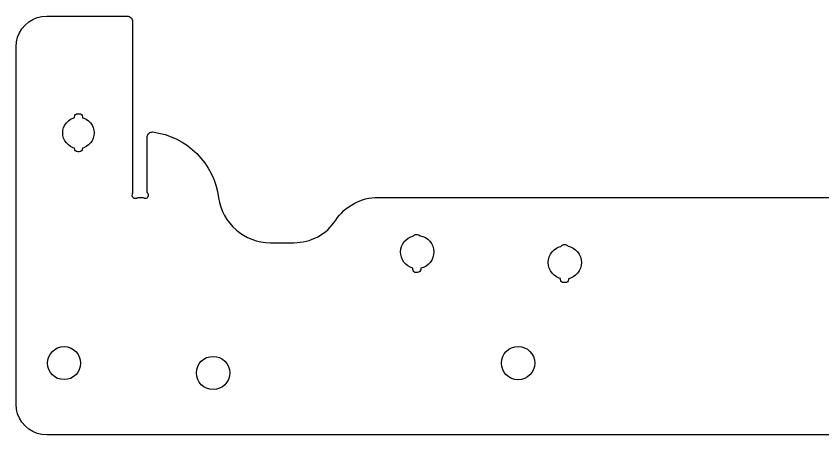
# Model space of a CAD drawing. Header units: millimetres. Extents: x -254 to 66, y -145 to -62.
# Drawn here: x -254 to -93.9, y -145.4 to -62.3 of the extents above; entities that cross this region are included whole.
import ezdxf

# ---------------------------------------------------------------- set-up
doc = ezdxf.new("R2010")
doc.units = ezdxf.units.MM
doc.layers.add('CUTOUTS', color=1, linetype='CONTINUOUS')
doc.layers.add('PERIMETER', color=5, linetype='CONTINUOUS')

msp = doc.modelspace()

# ---------------------------------------------------------------- linework, layer by layer
at = {"layer": 'CUTOUTS'}
for points in [[(-239.22, -87.44), (-239.61, -87.82), (-240.05, -88.14), (-240.55, -88.37), (-240.83, -88.44), (-240.83, -88.55, -0.414214), (-241.46, -89.17), (-241.76, -89.17, -0.414214), (-242.38, -88.55), (-242.38, -88.45), (-242.68, -88.37), (-243.18, -88.14), (-243.62, -87.82), (-244.01, -87.44), (-244.32, -86.99), (-244.55, -86.5), (-244.69, -85.97), (-244.74, -85.43), (-244.69, -84.89), (-244.55, -84.36), (-244.32, -83.87), (-244.01, -83.42), (-243.62, -83.04), (-243.18, -82.72), (-242.68, -82.49), (-242.38, -82.41), (-242.38, -82.25, -0.414214), (-241.76, -81.62), (-241.46, -81.62, -0.414214), (-240.83, -82.25), (-240.83, -82.42), (-240.55, -82.49), (-240.05, -82.72), (-239.61, -83.04), (-239.22, -83.42), (-238.91, -83.87), (-238.68, -84.36), (-238.54, -84.89), (-238.49, -85.43), (-238.54, -85.97), (-238.68, -86.5), (-238.91, -86.99)], [(-173.7, -112.32), (-173.7, -112.54, -0.414214), (-174.32, -113.17), (-174.62, -113.17, -0.414214), (-175.25, -112.54), (-175.25, -112.28, -0.78135), (-175.14, -105.89, -0.246717), (-174.62, -105.62), (-174.32, -105.62, -0.227546), (-173.84, -105.85, -0.824012)], [(-143.99, -108.08), (-143.47, -108.32), (-143, -108.65), (-142.59, -109.06), (-142.26, -109.53), (-142.02, -110.05), (-141.87, -110.61), (-141.82, -111.18), (-141.87, -111.75), (-142.02, -112.31), (-142.26, -112.83), (-142.59, -113.3), (-143, -113.71), (-143.47, -114.04), (-143.99, -114.28), (-144.4, -114.39), (-144.4, -114.54, -0.414214), (-145.02, -115.17), (-145.32, -115.17, -0.414214), (-145.95, -114.54), (-145.95, -114.36), (-146.24, -114.28), (-146.77, -114.04), (-147.24, -113.71), (-147.64, -113.3), (-147.97, -112.83), (-148.22, -112.31), (-148.37, -111.75), (-148.42, -111.18), (-148.37, -110.61), (-148.22, -110.05), (-147.97, -109.53), (-147.64, -109.06), (-147.24, -108.65), (-146.77, -108.32), (-146.24, -108.08), (-145.89, -107.98, -0.294935), (-145.32, -107.62), (-145.02, -107.62, -0.278005), (-144.47, -107.95)]]:
    msp.add_lwpolyline(points, format="xyb", close=True, dxfattribs=at)
for centre, radius in [((-244.47, -131.15), 3.28), ((-154.38, -131.15), 3.31), ((-214.9, -133.1), 3.3)]:
    msp.add_circle(centre, radius, dxfattribs=at)
at = {"layer": 'PERIMETER'}
msp.add_lwpolyline([(58.6, -145.39), (-247.91, -145.39), (-248.85, -145.32), (-249.78, -145.1), (-250.66, -144.73), (-251.47, -144.23), (-252.2, -143.61), (-252.82, -142.89), (-253.32, -142.08), (-253.68, -141.2), (-253.9, -140.27), (-253.98, -139.32), (-253.98, -68.32), (-253.9, -67.38), (-253.68, -66.45), (-253.32, -65.57), (-252.82, -64.75), (-252.2, -64.03), (-251.47, -63.41), (-250.66, -62.91), (-249.78, -62.55), (-248.85, -62.33), (-247.91, -62.25), (-231.95, -62.25, -0.414214), (-230.88, -63.33), (-230.88, -97.32), (-230.87, -97.41, 0.91021), (-229.92, -98.25), (-228.91, -98.25), (-228.8, -98.24, 1.069474), (-227.98, -97.28), (-227.98, -86.32), (-227.96, -86.14), (-227.91, -85.96), (-227.83, -85.79), (-227.73, -85.63), (-227.59, -85.5), (-227.44, -85.39), (-227.27, -85.32), (-227.09, -85.27), (-226.9, -85.25, -0.342344), (-213.83, -98.31, 0.372807), (-203.51, -107.24), (-198.85, -107.24, 0.252264), (-190.56, -102.78, -0.252264), (-182.15, -98.24), (-56.63, -98.24)], format="xyb", dxfattribs=at)

doc.saveas('drawing.dxf')
